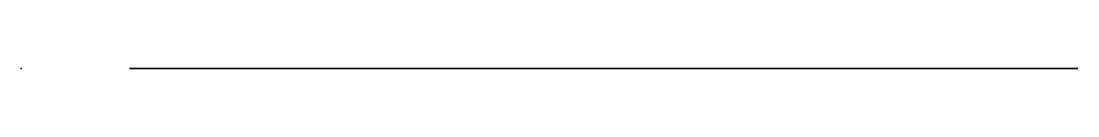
# Model space of a CAD drawing. Header units: centimetres. Extents: x 0 to 0.77, y 0 to 0.
import ezdxf

# ---------------------------------------------------------------- set-up
doc = ezdxf.new("R2010")
doc.units = ezdxf.units.CM
doc.header["$MEASUREMENT"] = 0
doc.layers.add('Container_TopLeft v1_Sketch1', color=7, linetype='Continuous')

msp = doc.modelspace()

# ---------------------------------------------------------------- linework, layer by layer
at = {"layer": 'Container_TopLeft v1_Sketch1'}
for p, q in [((0.07904, 0, 6.01485), (0.2, 0, 6.5)), ((0.64904, 0, 6.01485), (0.07904, 0, 6.01485)), ((0.2, 0, 6.5), (0.77, 0, 6.5)), ((0.77, 0, 6.5), (0.64904, 0, 6.01485))]:
    msp.add_line(p, q, dxfattribs=at)
msp.add_point((0, 0), dxfattribs=at)

doc.saveas('drawing.dxf')
